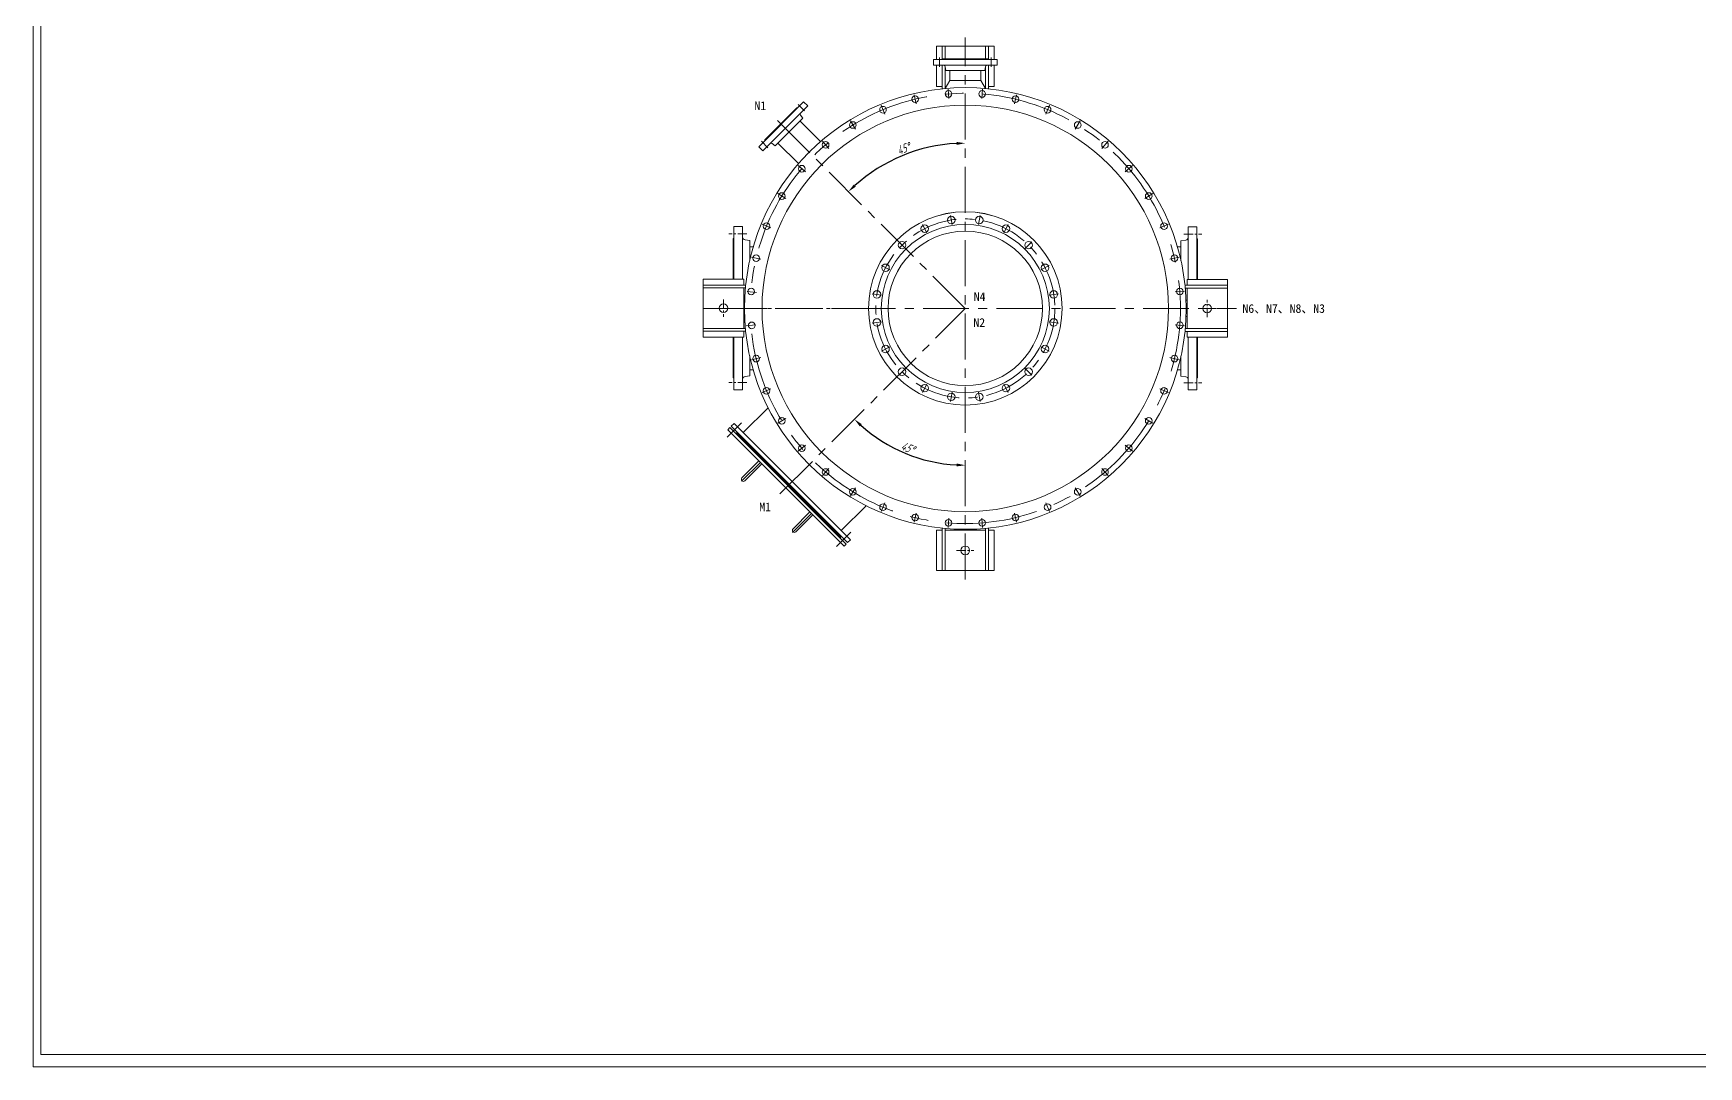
# Model space of a CAD drawing. Header units: inches. Extents: x 16 to 1170, y 5 to 1869.
# Drawn here: x 16 to 593, y 5 to 363 of the extents above; entities that cross this region are included whole.
import ezdxf

# ---------------------------------------------------------------- set-up
doc = ezdxf.new("R2010")
doc.units = ezdxf.units.IN
doc.header["$MEASUREMENT"] = 0
doc.linetypes.add('CENTER', pattern=[50.8, 31.75, -6.35, 6.35, -6.35])
doc.layers.get('0').update_dxf_attribs({"lineweight": 0})
doc.layers.get('Defpoints').update_dxf_attribs({"lineweight": 0})
doc.layers.add('中心线', color=111, linetype='CENTER', lineweight=0)
doc.layers.add('粗实线', color=7, linetype='Continuous', lineweight=0)
doc.styles.add('STYLE1', font='isocp3.shx', dxfattribs={"width": 0.8, "oblique": 18, "bigfont": 'hztxt3.shx'})
doc.dimstyles.new('ISO-25_WS', dxfattribs={"dimtxt": 3, "dimasz": 3, "dimexe": 1.25, "dimexo": 0.625, "dimtad": 1, "dimdec": 4, "dimdsep": 46, "dimtxsty": 'STYLE1', "dimcen": 3, "dimclrt": 4, "dimadec": 0, "dimazin": 0, "dimtp": 0.2, "dimtfac": 1, "dimtdec": 4, "dimtmove": 0, "dimatfit": 3, "dimfxl": 1, "dimtolj": 1, "dimarcsym": 0})

# ---------------------------------------------------------------- blocks, each defined once
blk = doc.blocks.new('*D70')
at = {"layer": 'Defpoints', "color": 0, "transparency": 16777216}
for p in [(339.3, 361.6), (339.3, 267.73), (300.91, 229.33), (312.15, 220.7), (339.3, 173.86)]:
    blk.add_point(p, dxfattribs=at)
at = {"layer": '粗实线', "color": 0, "lineweight": -2, "transparency": 16777216}
blk.add_arc((339.3, 267.73), 54.3, 228.16585, 266.83415, dxfattribs=at)
at = {"layer": '粗实线', "color": 0, "transparency": 16777216}
for points in [[(302.74, 226.91), (303.43, 227.63), (300.91, 229.33)], [(336.32, 214.01), (336.29, 213.01), (339.3, 213.43)]]:
    blk.add_solid(points, dxfattribs=at)
at = {"layer": '粗实线', "color": 4, "transparency": 16777216, "insert": (319.34, 219.52), "char_height": 3, "attachment_point": 5, "rotation": 337.5, "style": 'STYLE1'}
blk.add_mtext('\\A1;45°', dxfattribs=at)
blk = doc.blocks.new('*D71')
at = {"layer": 'Defpoints', "color": 0, "transparency": 16777216}
for p in [(339.3, 361.6), (272.93, 334.11), (310.69, 317.29), (339.3, 267.73), (339.3, 173.86)]:
    blk.add_point(p, dxfattribs=at)
at = {"layer": '粗实线', "color": 0, "lineweight": -2, "transparency": 16777216}
blk.add_arc((339.3, 267.73), 57.22, 93.00415, 131.99585, dxfattribs=at)
at = {"layer": '粗实线', "color": 0, "transparency": 16777216}
for points in [[(336.29, 325.37), (336.32, 324.37), (339.3, 324.95)], [(301.36, 309.89), (300.67, 310.62), (298.84, 308.19)]]:
    blk.add_solid(points, dxfattribs=at)
at = {"layer": '粗实线', "color": 4, "transparency": 16777216, "insert": (317.89, 323.08), "char_height": 3, "attachment_point": 5, "rotation": 21.1506, "style": 'STYLE1'}
blk.add_mtext('\\A1;45°', dxfattribs=at)

msp = doc.modelspace()

# ---------------------------------------------------------------- linework, layer by layer
for radius in [76.496966, 70.4, 33.496333]:
    msp.add_circle((339.303725, 267.729132), radius)
at = {"layer": '中心线', "ltscale": 0.5}
for p, q in [((339.303725, 173.856838), (339.303725, 361.601426)), ((339.303725, 267.729132), (272.925989, 334.106868)), ((248.503725, 267.729132), (433.176019, 267.729132)), ((275.098429, 203.523836), (339.303725, 267.729132))]:
    msp.add_line(p, q, dxfattribs=at)
at = {"layer": '中心线', "ltscale": 0.25}
for p, q in [((330.303725, 351.429132), (330.303725, 354.629132)), ((348.303725, 351.429132), (348.303725, 354.629132)), ((283.654421, 336.106358), (281.391679, 338.3691)), ((270.926499, 323.378436), (268.663757, 325.641178))]:
    msp.add_line(p, q, dxfattribs=at)
at = {"layer": '中心线'}
for p, q in [((321.531465, 341.75592), (322.292625, 338.585462)), ((333.330612, 343.624721), (333.586432, 340.374226)), ((345.276837, 343.624721), (345.021018, 340.374226)), ((357.075984, 341.75592), (356.314825, 338.585462)), ((310.16993, 338.064334), (311.417688, 335.051981)), ((368.437519, 338.064334), (367.189762, 335.051981)), ((299.525766, 332.640861), (301.229397, 329.860788)), ((379.081683, 332.640861), (377.378052, 329.860788)), ((289.861067, 325.619046), (291.978623, 323.139707)), ((388.746382, 325.619046), (386.628826, 323.139707)), ((281.413811, 317.17179), (283.89315, 315.054234)), ((397.193639, 317.17179), (394.7143, 315.054234)), ((274.391996, 307.507091), (277.172069, 305.80346)), ((404.215454, 307.507091), (401.43538, 305.80346)), ((268.968523, 296.862926), (271.980876, 295.615169)), ((325.965495, 293.906882), (324.494544, 296.793787)), ((334.707684, 296.747392), (334.200829, 299.94755)), ((343.899766, 296.747392), (344.406621, 299.94755)), ((352.641955, 293.906882), (354.112906, 296.793787)), ((409.638926, 296.862926), (406.626574, 295.615169)), ((318.528945, 288.503912), (316.237884, 290.794973)), ((360.078505, 288.503912), (362.369565, 290.794973)), ((265.276937, 285.501392), (268.447395, 284.740232)), ((413.330513, 285.501392), (410.160055, 284.740232)), ((313.125975, 281.067362), (310.23907, 282.538313)), ((365.481475, 281.067362), (368.368379, 282.538313)), ((263.707526, 273.555051), (266.958021, 273.299232)), ((310.285465, 272.325173), (307.085307, 272.832028)), ((368.321984, 272.325173), (371.522143, 272.832028)), ((415.199314, 273.702245), (411.948818, 273.446425)), ((263.408136, 261.75602), (266.658631, 262.011839)), ((310.285465, 263.133091), (307.085307, 262.626236)), ((368.321984, 263.133091), (371.522143, 262.626236)), ((415.199314, 261.75602), (411.948818, 262.011839)), ((313.125975, 254.390902), (310.23907, 252.919951)), ((365.481475, 254.390902), (368.368379, 252.919951)), ((265.276937, 249.956873), (268.447395, 250.718032)), ((413.330513, 249.956873), (410.160055, 250.718032)), ((318.528945, 246.954352), (316.237884, 244.663292)), ((360.078505, 246.954352), (362.369565, 244.663292)), ((268.968523, 238.595338), (271.980876, 239.843095)), ((325.965495, 241.551382), (324.494544, 238.664478)), ((334.707684, 238.710873), (334.200829, 235.510714)), ((343.899766, 238.710873), (344.406621, 235.510714)), ((352.641955, 241.551382), (354.112906, 238.664478)), ((409.638926, 238.595338), (406.626574, 239.843095)), ((261.794622, 228.050242), (256.865274, 223.120894)), ((274.391996, 227.951174), (277.172069, 229.654805)), ((404.215454, 227.951174), (401.43538, 229.654805)), ((281.413811, 218.286475), (283.89315, 220.40403)), ((397.193639, 218.286475), (394.7143, 220.40403)), ((268.310204, 214.413281), (261.751128, 207.854205)), ((289.861067, 209.839218), (291.978623, 212.318557)), ((388.746382, 209.839218), (386.628826, 212.318557)), ((299.525766, 202.817403), (301.229397, 205.597477)), ((379.081683, 202.817403), (377.378052, 205.597477)), ((285.987873, 196.735611), (279.428798, 190.176536)), ((310.16993, 197.393931), (311.417688, 200.406283)), ((321.531465, 193.702344), (322.292625, 196.872802)), ((357.075984, 193.702344), (356.314825, 196.872802)), ((368.437519, 197.393931), (367.189762, 200.406283)), ((333.330612, 191.833543), (333.586432, 195.084039)), ((345.276837, 191.833543), (345.021018, 195.084039)), ((299.624835, 190.220029), (294.695487, 185.290681))]:
    msp.add_line(p, q, dxfattribs=at)
at = {"layer": '中心线', "ltscale": 0.1}
for p, q in [((263.633901, 293.562913), (257.433901, 293.562913)), ((415.003725, 293.479132), (421.203725, 293.479132)), ((252.503725, 267.729132), (258.503725, 267.729132)), ((255.533901, 270.812913), (255.533901, 264.812913)), ((426.103725, 267.729132), (420.103725, 267.729132)), ((423.103725, 264.729132), (423.103725, 270.729132)), ((263.633901, 242.062913), (257.433901, 242.062913)), ((415.003725, 241.979132), (421.203725, 241.979132)), ((339.303725, 180.929132), (339.303725, 186.929132)), ((336.303725, 183.929132), (342.303725, 183.929132))]:
    msp.add_line(p, q, dxfattribs=at)
at = {"layer": '中心线', "ltscale": 0.2}
msp.add_line((253.179299, 267.729132), (305.048901, 267.729132), dxfattribs=at)
at = {"layer": '中心线', "ltscale": 0.5}
msp.add_circle((339.303725, 267.729132), 31, dxfattribs=at)
at = {"layer": '中心线'}
msp.add_arc((339.303725, 267.729132), 74.5, 186.821952633, 173.178047367, dxfattribs=at)
at = {"layer": '粗实线'}
for p, q in [((329.303725, 358.529132), (329.303725, 353.929132)), ((349.303725, 358.529132), (329.303725, 358.529132)), ((331.303725, 358.529132), (331.303725, 353.929132)), ((332.303725, 358.529132), (332.303725, 354.129132)), ((346.303725, 358.529132), (346.303725, 354.129132)), ((347.303725, 358.529132), (347.303725, 353.929132)), ((349.303725, 358.529132), (349.303725, 353.929132)), ((328.303725, 351.929132), (328.303725, 353.929132)), ((350.303725, 353.929132), (328.303725, 353.929132)), ((350.303725, 351.929132), (328.303725, 351.929132)), ((329.303725, 351.929132), (329.303725, 344.529132)), ((331.503725, 354.129132), (331.303725, 353.929132)), ((331.303725, 351.929132), (331.303725, 343.809682)), ((347.103725, 354.129132), (331.503725, 354.129132)), ((347.103725, 354.129132), (347.303725, 353.929132)), ((347.303725, 351.929132), (347.303725, 343.809682)), ((349.303725, 351.929132), (349.303725, 344.529132)), ((350.303725, 351.929132), (350.303725, 353.929132)), ((332.303725, 351.525502), (332.303725, 343.908198)), ((332.360749, 343.913416), (333.903725, 346.696823)), ((332.524856, 350.129132), (332.368536, 351.402254)), ((346.082713, 350.129132), (332.524856, 350.129132)), ((333.903725, 346.696823), (333.903725, 350.129132)), ((333.903725, 346.696823), (344.703725, 346.696823)), ((344.703725, 346.696823), (344.703725, 350.129132)), ((346.246701, 343.913416), (344.703725, 346.696823)), ((346.082713, 350.129132), (346.239032, 351.402254)), ((346.303725, 351.525083), (346.303725, 343.908198)), ((331.303725, 344.529132), (329.303725, 344.529132)), ((332.70207, 344.529132), (332.303725, 344.529132)), ((346.303725, 344.529132), (345.90538, 344.529132)), ((349.303725, 344.529132), (347.303725, 344.529132)), ((283.300868, 339.288338), (267.744519, 323.731989)), ((284.715081, 337.874125), (269.158732, 322.317776)), ((280.896705, 337.167018), (269.865839, 326.136152)), ((280.896705, 337.167018), (281.179547, 337.167018)), ((283.003167, 333.616626), (282.213469, 334.627394)), ((284.715081, 337.874125), (283.300868, 339.288338)), ((283.003167, 333.616626), (273.416314, 324.029774)), ((289.163367, 325.506243), (282.028076, 332.641535)), ((269.158732, 322.317776), (267.744519, 323.731989)), ((269.865839, 326.136152), (269.865839, 325.85331)), ((273.416314, 324.029774), (272.405547, 324.819472)), ((281.526614, 317.86949), (274.391322, 325.004781)), ((262.133901, 296.062913), (259.133901, 296.062913)), ((259.133901, 296.062913), (259.133901, 277.812913)), ((262.133901, 296.062913), (262.133901, 277.812913)), ((416.503725, 295.979132), (419.503725, 295.979132)), ((416.503725, 277.729132), (416.503725, 295.979132)), ((419.503725, 277.729132), (419.503725, 295.979132)), ((258.933901, 291.812913), (259.133901, 292.012913)), ((258.933901, 291.812913), (258.933901, 277.812913)), ((264.633901, 291.255952), (263.012032, 291.455092)), ((264.633901, 291.255952), (264.633901, 284.310185)), ((265.859008, 289.112913), (264.633901, 289.112913)), ((412.778618, 289.029132), (414.003725, 289.029132)), ((414.003725, 291.172171), (415.625594, 291.371311)), ((414.003725, 284.226405), (414.003725, 291.172171)), ((419.703725, 291.729132), (419.503725, 291.929132)), ((419.703725, 277.729132), (419.703725, 291.729132)), ((248.533901, 277.812913), (262.533901, 277.812913)), ((248.533901, 277.812913), (248.533901, 257.812913)), ((262.533901, 277.812913), (262.533901, 275.812913)), ((430.103725, 277.729132), (416.103725, 277.729132)), ((416.103725, 275.729132), (416.103725, 277.729132)), ((430.103725, 257.729132), (430.103725, 277.729132)), ((248.533901, 275.812913), (263.235512, 275.812913)), ((248.533901, 274.812913), (263.135994, 274.812913)), ((262.533901, 274.812913), (262.533901, 260.812913)), ((430.103725, 275.729132), (415.384274, 275.729132)), ((430.103725, 274.729132), (415.48279, 274.729132)), ((416.103725, 260.729132), (416.103725, 274.729132)), ((262.86401, 270.662913), (262.533901, 270.662913)), ((269.844462, 267.729755), (270.724134, 267.729132)), ((415.750618, 270.579132), (416.103725, 270.579132)), ((248.533901, 260.812913), (263.121038, 260.812913)), ((248.533901, 259.812913), (263.217462, 259.812913)), ((262.533901, 259.812913), (262.533901, 257.812913)), ((262.908607, 262.878958), (262.5555, 262.878958)), ((430.103725, 259.729132), (415.384274, 259.729132)), ((430.103725, 260.729132), (415.48279, 260.729132)), ((415.750618, 264.879132), (416.103725, 264.879132)), ((416.103725, 257.729132), (416.103725, 259.729132)), ((248.533901, 257.812913), (262.533901, 257.812913)), ((258.933901, 257.812913), (258.933901, 243.812913)), ((259.133901, 257.812913), (259.133901, 239.562913)), ((262.133901, 257.812913), (262.133901, 239.562913)), ((430.103725, 257.729132), (416.103725, 257.729132)), ((416.503725, 239.479132), (416.503725, 257.729132)), ((419.503725, 239.479132), (419.503725, 257.729132)), ((419.703725, 243.729132), (419.703725, 257.729132)), ((264.633901, 251.31564), (264.633901, 244.369874)), ((414.003725, 244.286094), (414.003725, 251.23186)), ((258.933901, 243.812913), (259.133901, 243.612913)), ((264.633901, 244.369874), (263.012032, 244.170734)), ((265.859008, 246.512913), (264.633901, 246.512913)), ((412.778618, 246.429132), (414.003725, 246.429132)), ((414.003725, 244.286094), (415.625594, 244.086953)), ((419.703725, 243.729132), (419.503725, 243.529132)), ((262.133901, 239.562913), (259.133901, 239.562913)), ((416.503725, 239.479132), (419.503725, 239.479132)), ((270.970481, 233.337014), (262.370507, 224.73704)), ((257.703602, 226.434096), (256.996495, 225.726989)), ((256.996495, 225.726989), (297.301582, 185.421903)), ((257.703602, 226.434096), (298.008689, 186.12901)), ((259.188526, 227.91902), (258.198577, 226.929071)), ((258.198577, 226.929071), (298.503664, 186.623984)), ((259.188526, 227.91902), (299.493613, 187.613934)), ((259.966344, 224.454197), (259.683501, 224.454197)), ((260.178476, 224.666329), (259.966344, 224.454197)), ((259.966344, 224.454197), (296.02879, 188.391751)), ((260.178476, 224.666329), (260.178476, 224.949172)), ((260.178476, 224.666329), (296.240922, 188.603883)), ((261.946243, 209.039269), (267.815229, 214.908256)), ((262.936192, 208.04932), (268.805179, 213.918306)), ((279.623912, 191.3616), (285.492899, 197.230586)), ((280.613862, 190.37165), (286.482848, 196.240637)), ((304.911607, 199.395888), (296.311632, 190.795914)), ((329.303725, 176.929132), (329.303725, 190.929132)), ((329.303725, 190.929132), (331.303725, 190.929132)), ((331.303725, 176.929132), (331.303725, 191.648583)), ((332.303725, 176.929132), (332.303725, 191.550067)), ((332.303725, 190.929132), (346.303725, 190.929132)), ((346.303725, 176.929132), (346.303725, 191.550067)), ((347.303725, 176.929132), (347.303725, 191.648583)), ((347.303725, 190.929132), (349.303725, 190.929132)), ((349.303725, 176.929132), (349.303725, 190.929132)), ((296.240922, 188.603883), (296.02879, 188.391751)), ((296.02879, 188.391751), (296.02879, 188.108909)), ((296.239381, 188.603245), (296.524403, 188.603245)), ((298.008689, 186.12901), (297.301582, 185.421903)), ((299.493613, 187.613934), (298.503664, 186.623984)), ((329.303725, 176.929132), (349.303725, 176.929132))]:
    msp.add_line(p, q, dxfattribs=at)
at = {"layer": '粗实线', "color": 7}
for points in [[(1169.559893, 1869.092267), (16.48942, 1869.092267), (16.48942, 5.125825), (1169.559893, 5.125825)], [(19.119851, 9.377981), (1166.929462, 9.377981), (1166.929462, 1864.840111), (19.119851, 1864.840111)]]:
    msp.add_lwpolyline(points, close=True, dxfattribs=at)
at = {"layer": '粗实线'}
for centre, radius in [((321.912045, 340.170691), 1.15), ((333.458522, 341.999474), 1.15), ((345.148927, 341.999474), 1.15), ((356.695404, 340.170691), 1.15), ((310.793809, 336.558157), 1.15), ((367.81364, 336.558157), 1.15), ((300.377582, 331.250824), 1.15), ((378.229868, 331.250824), 1.15), ((290.919845, 324.379377), 1.15), ((387.687604, 324.379377), 1.15), ((282.65348, 316.113012), 1.15), ((395.953969, 316.113012), 1.15), ((275.782033, 306.655275), 1.15), ((402.825417, 306.655275), 1.15), ((339.303725, 267.729132), 33.5), ((270.4747, 296.239048), 1.15), ((339.303725, 267.729132), 29.1), ((339.303725, 267.729132), 26.75), ((325.230019, 295.350334), 1.3), ((334.454256, 298.347471), 1.3), ((344.153193, 298.347471), 1.3), ((353.37743, 295.350334), 1.3), ((408.13275, 296.239048), 1.15), ((317.383415, 289.649442), 1.3), ((361.224035, 289.649442), 1.3), ((266.862166, 285.120812), 1.15), ((311.682523, 281.802838), 1.3), ((366.924927, 281.802838), 1.3), ((411.745284, 285.120812), 1.15), ((265.146979, 273.599498), 1.15), ((308.685386, 272.578601), 1.3), ((369.922063, 272.578601), 1.3), ((413.574066, 273.574335), 1.15), ((255.533901, 267.812913), 1.5), ((423.103725, 267.729132), 1.5), ((265.313963, 261.866554), 1.15), ((308.685386, 262.879664), 1.3), ((369.922063, 262.879664), 1.3), ((413.574066, 261.88393), 1.15), ((311.682523, 253.655427), 1.3), ((366.924927, 253.655427), 1.3), ((266.862166, 250.337453), 1.15), ((411.745284, 250.337453), 1.15), ((317.383415, 245.808822), 1.3), ((361.224035, 245.808822), 1.3), ((270.4747, 239.219216), 1.15), ((325.230019, 240.10793), 1.3), ((334.454256, 237.110794), 1.3), ((344.153193, 237.110794), 1.3), ((353.37743, 240.10793), 1.3), ((408.13275, 239.219216), 1.15), ((275.782033, 228.802989), 1.15), ((402.825417, 228.802989), 1.15), ((282.65348, 219.345253), 1.15), ((395.953969, 219.345253), 1.15), ((290.919845, 211.078888), 1.15), ((387.687604, 211.078888), 1.15), ((300.377582, 204.20744), 1.15), ((378.229868, 204.20744), 1.15), ((310.793809, 198.900107), 1.15), ((321.912045, 195.287573), 1.15), ((356.695404, 195.287573), 1.15), ((367.81364, 198.900107), 1.15), ((333.458522, 193.458791), 1.15), ((345.148927, 193.458791), 1.15), ((339.303725, 183.929132), 1.5)]:
    msp.add_circle(centre, radius, dxfattribs=at)
for centre, radius, start, end in [((331.773008, 351.329132), 0.6, 7, 90), ((346.83456, 351.329132), 0.6, 90, 173), ((282.686275, 334.996791), 0.6, 135, 218), ((272.03615, 324.346665), 0.6, 52, 135), ((263.133901, 292.447638), 1, 180, 263), ((415.503725, 292.363857), 1, 277, 0), ((263.133901, 243.178188), 1, 97, 180), ((415.503725, 243.094407), 1, 0, 83), ((262.441218, 208.544295), 0.7, 135, 315), ((280.118887, 190.866625), 0.7, 135, 315)]:
    msp.add_arc(centre, radius, start, end, dxfattribs=at)

# ---------------------------------------------------------------- texts
at = {"layer": '粗实线', "color": 7, "char_height": 3, "attachment_point": 1}
for s, insert, width in [('N1', (266.264171, 339.425887, -4.529834), 5.25), ('N4', (342.225998, 273.327537), 10.30582374), ('{\\fSimSun|b0|i0|c134|p2;N6、N7、N8、N3}', (435.280469, 269.191647), 66.88), ('N2', (342.091925, 264.351113), 10.30582374), ('M1', (267.93729, 200.499916), 10.30582374)]:
    msp.add_mtext(s, dxfattribs=dict(at, insert=insert, width=width))

# ---------------------------------------------------------------- dimensions: what is measured, and where the dimension line sits
at = {"layer": '粗实线', "color": 7}
dim = msp.add_angular_dim_2l(base=(310.692153, 317.285829), line1=((339.303725, 173.856838), (339.303725, 361.601426)), line2=((339.303725, 267.729132), (272.925989, 334.106868)), dimstyle='ISO-25_WS', override={"dimfxl": 1.25}, dxfattribs=at)
dim.commit()
dim.dimension.update_dxf_attribs({"geometry": '*D71', "text_midpoint": (318.656432, 321.097452), "dimtype": 162})
dim = msp.add_angular_dim_2l(base=(312.153152, 220.702961), line1=((339.303725, 173.856838), (339.303725, 361.601426)), line2=((300.907017, 229.332424), (339.303725, 267.729132)), dimstyle='ISO-25_WS', override={"dimfxl": 1.25}, dxfattribs=at)
dim.commit()
dim.dimension.update_dxf_attribs({"geometry": '*D70', "text_midpoint": (319.336778, 219.52466)})

doc.saveas('drawing.dxf')
